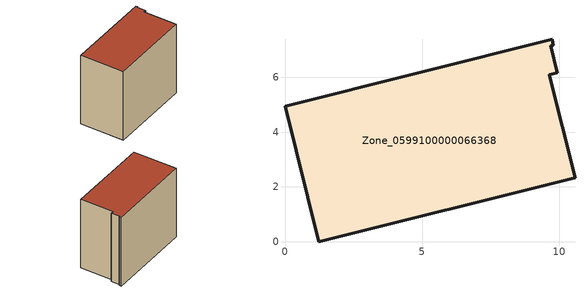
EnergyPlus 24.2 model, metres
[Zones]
Zone_0599100000066368
 floor ground (C_G): 9.69,7.14 9.93,6.16 9.64,6.09 10.57,2.33 1.23,0 0,4.94 9.73,7.38 9.79,7.16 z0
 wall outside (C_F): 9.93,6.16 9.69,7.14 9.79,7.16 9.73,7.38 0,4.94 1.23,0 10.57,2.33 9.64,6.09 9.93,6.16 z0:8.37
 roof outside (C_R): 0,4.94 1.23,0 10.57,2.33 9.64,6.09 9.93,6.16 9.69,7.14 9.79,7.16 9.73,7.38 z8.37
[BUILDING]
Pand.0599100000066368: North Axis=0; Terrain=City; Loads Convergence Tolerance Value=0.04; Temperature Convergence Tolerance Value=0.4; Solar Distribution=FullExterior; Maximum Number of Warmup Days=25; Minimum Number of Warmup Days=1
[Site:Location]
Rotterdam.The.Hague.AP_ZH_NLD Design_Conditions: Latitude=51.96; Longitude=4.45; Time Zone=1; Elevation=-4.5
[SITE:GROUNDTEMPERATURE:BUILDINGSURFACE]
18, 18, 18, 18, 18, 18, 18, 18, 18, 18, 18, 18
[MATERIAL] Thermal Absorptance=0.9; Solar Absorptance=0.7; Visible Absorptance=0.7
Name | Roughness | Thickness | Conductivity | Density | Specific Heat
G.TI.1975-1991 | MediumSmooth | 0.15 | 0.288461 | 540 | 1210
F.TI.1975-1991 | Rough | 0.3 | 0.230769 | 1920 | 840
R.TI.1975-1991 | MediumRough | 0.2 | 0.153846 | 1500 | 1000
[CONSTRUCTION]
C_G: G.TI.1975-1991
C_F: F.TI.1975-1991
C_R: R.TI.1975-1991
[ZONE]
Zone_0599100000066368: Type=1; Multiplier=1; Ceiling Height=Autocalculate; Volume=Autocalculate; Floor Area=autocalculate; Part of Total Floor Area=Yes
[ZONEINFILTRATION:DESIGNFLOWRATE]
Infil_Zone_0599100000066368: Zone or ZoneList or Space or SpaceList=Zone_0599100000066368; Schedule=AlwaysOn; Design Flow Rate Calculation Method=Flow/Area; Flow Rate per Floor Area=0.003; Constant Term Coefficient=1; Temperature Term Coefficient=0; Velocity Term Coefficient=0; Velocity Squared Term Coefficient=0
[HVACTEMPLATE:ZONE:IDEALLOADSAIRSYSTEM]
Zone_0599100000066368: Maximum Heating Supply Air Temperature=50; Minimum Cooling Supply Air Temperature=13; Maximum Heating Supply Air Humidity Ratio=0.0156; Minimum Cooling Supply Air Humidity Ratio=0.0077; Heating Limit=NoLimit; Cooling Limit=NoLimit; Dehumidification Control Type=ConstantSensibleHeatRatio; Cooling Sensible Heat Ratio=0.7; Dehumidification Setpoint=60; Humidification Control Type=None; Humidification Setpoint=30; Outdoor Air Method=None; Outdoor Air Flow Rate per Person=0.00944; Outdoor Air Flow Rate per Zone Floor Area=0; Outdoor Air Flow Rate per Zone=0; Demand Controlled Ventilation Type=None; Outdoor Air Economizer Type=NoEconomizer; Heat Recovery Type=None; Sensible Heat Recovery Effectiveness=0.7; Latent Heat Recovery Effectiveness=0.65
[ZONECONTROL:THERMOSTAT]
ThermostatControl_Zone_0599100000066368: Zone or ZoneList=Zone_0599100000066368; Control Type Schedule=DualSetpointControlType; Control 1=Thermostat_Zone_0599100000066368; Temperature Difference Between Cutout And Setpoint=0
[THERMOSTATSETPOINT:DUALSETPOINT]
Thermostat_Zone_0599100000066368: Heating Setpoint Temperature Schedule=HeatingSetpoint_Zone_0599100000066368; Cooling Setpoint Temperature Schedule=CoolingSetpoint_Zone_0599100000066368
[SCHEDULE:COMPACT]
HeatingSetpoint_Zone_0599100000066368: Through: 12/31, For: AllDays, Until: 24:00, 21
CoolingSetpoint_Zone_0599100000066368: Through: 12/31, For: AllDays, Until: 24:00, 24
DualSetpointControlType: Through: 12/31, For: AllDays, Until: 24:00, 4
AlwaysOn: Through: 12/31, For: AllDays, Until: 24:00, 1
